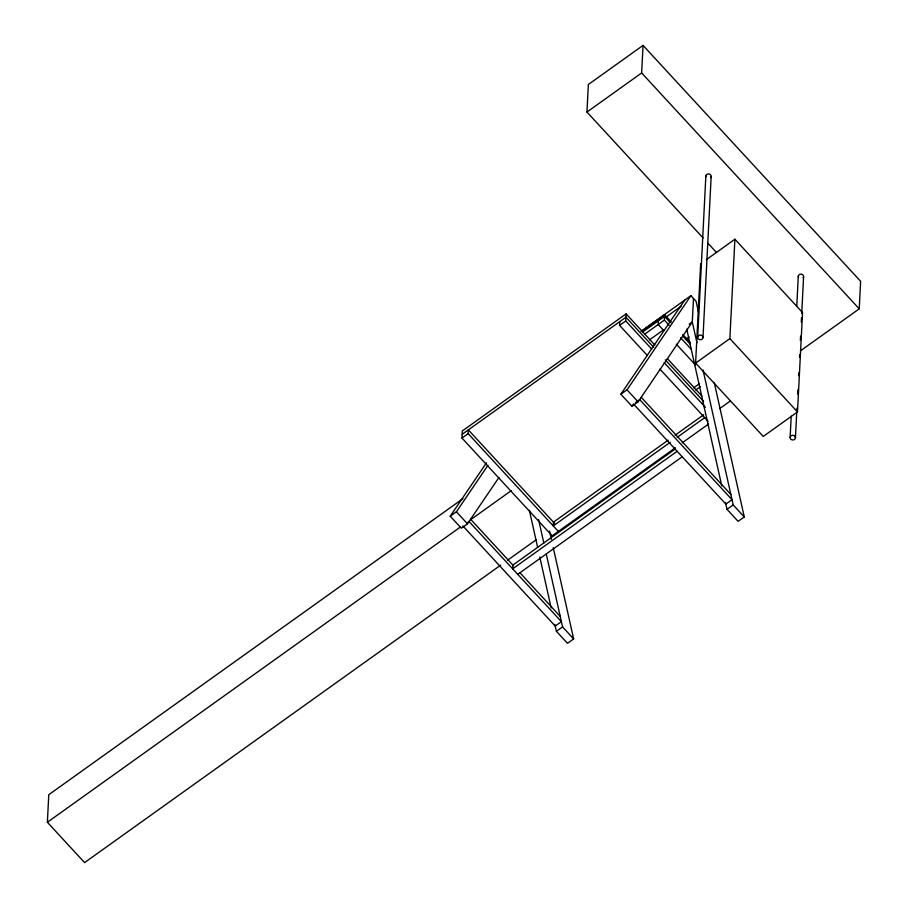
<?xml version="1.0" encoding="UTF-8"?>
<svg xmlns="http://www.w3.org/2000/svg" width="908" height="908" viewBox="0 0 908 908"><rect width="100%" height="100%" fill="white"/><g stroke="black" fill="none" stroke-linecap="round" stroke-linejoin="round"><path stroke-width="1.36" d="M500.717 565.128L84.58 862.6L47.375 822.262L48.771 794.716L462.978 498.617M675.359 447.769L552.166 535.822L461.979 438.042L462.342 430.948L626.111 313.873L654.895 345.085M558.341 531.418L468.153 433.638L468.335 429.881L554.686 523.496M703.042 237.919L586.954 112.047L588.35 84.501L643.046 45.4L860.625 281.287L859.229 308.845L800.436 350.874M647.404 355.55L619.585 325.382L619.778 321.625M651.66 349.058L625.748 320.978L626.111 313.873M859.229 308.845L641.65 72.958L643.046 45.4M658.391 320.774L658.198 324.531L663.93 330.739M669.139 325.291L664.361 320.115L664.633 314.77L641.57 331.261M693.496 298.494L692.305 321.977L696.913 342.611M706.356 259.654L734.901 239.247L802.547 312.579L797.508 411.948L763.253 436.442L695.607 363.098L700.647 263.74M697.685 337.152L705.856 176.004M702.985 337.674A2.667 2.349 2.9 0 0 699.239 335.256A2.667 2.349 2.9 0 0 698.797 339.308A2.667 2.349 2.9 0 0 702.985 337.674L711.157 176.515M797.508 411.948L729.873 338.616L734.901 239.247M790.13 437.384L791.209 416.17M796.793 305.905L798.291 276.225M795.431 437.894A2.667 2.349 2.9 0 0 791.685 435.488A2.667 2.349 2.9 0 0 791.231 439.529A2.667 2.349 2.9 0 0 795.431 437.894L796.94 408.203M797.655 394.072L797.871 389.827M798.586 375.696L798.722 372.87M799.517 357.321L799.653 354.483M800.368 340.352L800.584 336.108M801.299 321.977L801.514 317.732M801.73 313.498L803.591 276.736M498.901 477.517L467.484 523.814L461.321 528.218L450.232 516.198L486.506 462.739M450.232 516.198L456.406 511.794L487.948 465.305M689.217 324.179L692.305 321.977L638.108 401.847L631.945 406.251L620.856 394.231L684.734 300.094M620.856 394.231L627.019 389.827L690.897 295.69L696.084 301.308L698.558 312.363M631.945 406.251L633.512 403.935M586.954 112.047L641.65 72.958M462.172 434.285L625.941 317.221L653.76 347.378M461.979 438.042L468.153 433.638M619.585 325.382L625.748 320.978M641.037 331.329L690.897 295.69M642.331 332.249L664.554 316.359L670.286 322.578M666.143 317.006L681.091 306.314M644.43 334.371L664.361 320.115M649.504 339.864L663.271 330.024M685.654 339.433L689.115 336.959M47.375 822.262L460.424 527.003M470.809 519.58L511.193 490.706M466.984 522.997L469.039 521.533L561.394 621.662L555.231 626.066L462.876 525.936M635.543 402.505L639.663 399.565L732.018 499.695L725.844 504.099L634.442 405.002M695.607 363.098L729.873 338.616M693.621 387.864L699.353 383.766M695.721 389.975L700.318 386.695M668.175 440.153L553.46 522.157L553.267 525.914L670.286 442.264M675.064 435.227L703.745 414.729M677.164 437.35L704.699 417.657M507.64 560.179L536.458 539.579M719.738 408.555L730.123 401.143M682.237 442.843L708.626 423.979M675.019 449.176L512.872 565.082L512.679 568.839L677.13 451.287M517.753 574.344L682.203 456.781M553.267 547.683L573.652 638.914L567.489 643.318L556.4 631.298L562.563 626.895L546.275 553.982M714.312 382.858L744.276 516.947L738.102 521.351L727.013 509.331L733.187 504.927L703.064 370.124M707.843 243.117L716.48 252.481M664.633 314.77L671.318 322.022M682.793 334.45L690.432 342.736M682.702 336.039L690.352 344.325M680.603 337.731L691.113 349.115M676.346 344.211L695.46 364.925M667.369 358.603L701.907 396.058M665.28 359.863L703.655 401.472M664.123 362.587L705.38 407.306M659.878 369.068L708.081 421.323M641.207 397.273L730.849 494.463M627.019 389.827L638.108 401.847M733.187 504.927L744.276 516.947M470.594 519.24L513.497 565.763M520.171 573.005L560.225 616.43M456.406 511.794L467.484 523.814M562.563 626.895L573.652 638.914M686.754 329.139L721.792 485.95M725.481 502.453L727.013 509.331M549.556 531.089L551.417 539.386M538.592 519.603L543.813 542.984M529.353 510.251L537.649 547.388M539.795 557.024L551.167 607.917M554.856 624.42L556.4 631.298M798.518 277.428A2.667 2.349 2.9 0 1 801.208 274.148A2.667 2.349 2.9 0 1 803.115 277.871M705.879 176.617A2.667 2.349 2.9 0 1 709.103 173.973A2.667 2.349 2.9 0 1 710.669 177.65"/></g></svg>
